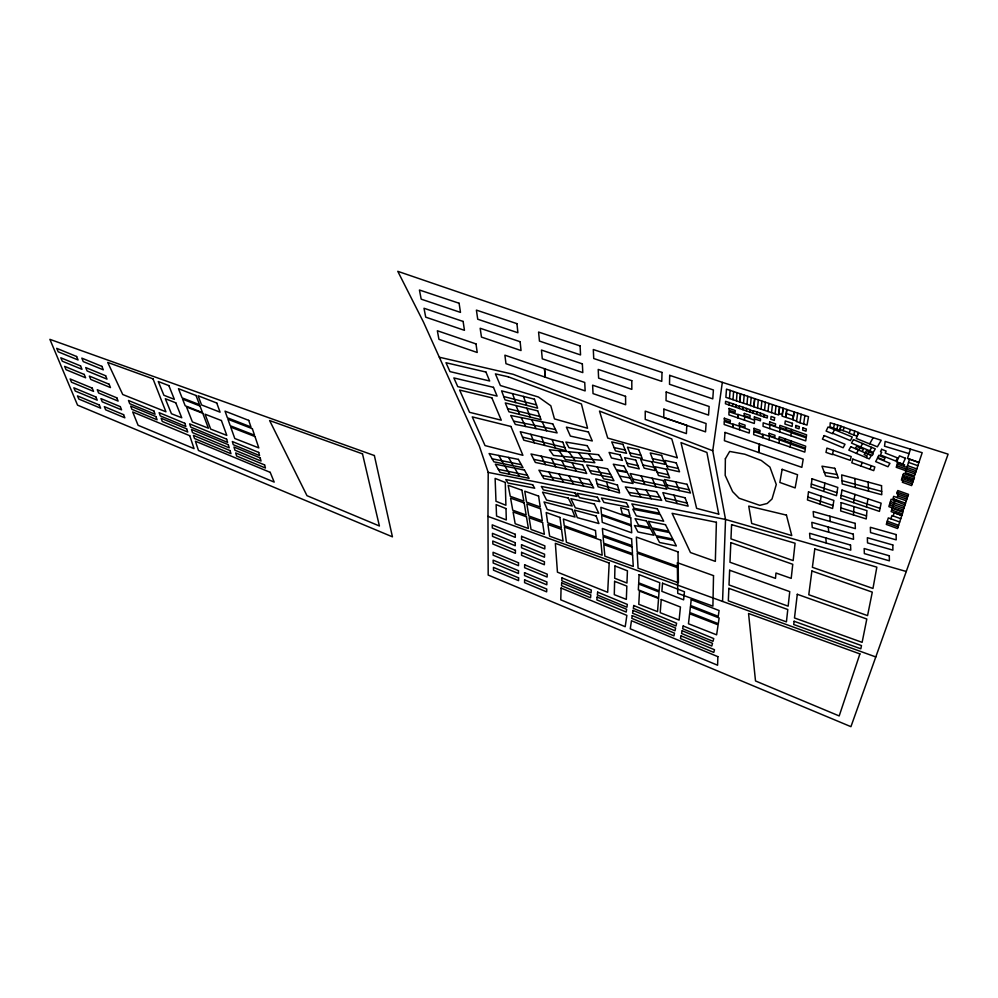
<?xml version="1.0" encoding="UTF-8"?>
<svg xmlns="http://www.w3.org/2000/svg" width="998" height="998" viewBox="0 0 998 998"><rect width="100%" height="100%" fill="white"/><g stroke="black" fill="none" stroke-linecap="round" stroke-linejoin="round"><path stroke-width="1.5" d="M487.972 516.415L488.209 472.428L479.327 446.006L423.439 322.017L397.79 271.331L722.327 382.359L948.1 454.165L850.932 726.669L488.184 575.06L487.972 516.415L875.795 656.946M722.564 601.42L725.534 519.447L712.747 450.747L722.327 382.359M739.705 426.296L749.535 429.913L749.211 433.07L724.186 424.524L724.174 421.393L733.006 424.399L732.994 427.518L733.006 424.025L739.705 426.296L739.481 429.739M744.67 416.603L754.613 420.233L754.276 423.464L728.939 414.869L728.939 411.675L737.871 414.706L737.846 417.888L737.884 414.32L744.67 416.603L744.421 420.108M853.427 514.931L854.014 506.622M729.513 398.501L730.099 390.343L726.482 389.133L725.883 397.341L753.877 406.697L754.688 398.651L730.099 390.343M729.014 404.963L729.201 402.531M732.994 399.649L733.605 391.528M790.878 435.777L769.683 428.591L770.032 424.836L791.302 432.571L790.878 435.777L805.71 440.879L806.184 437.86L791.277 432.745M790.117 447.017L769.146 439.869L769.495 436.188L790.528 443.885L790.117 447.017L804.8 452.106L805.261 449.15L790.516 444.048M732.47 406.161L732.669 403.716L725.596 401.308L725.421 403.728L739.306 408.506L739.493 406.024L750.047 409.617L749.822 412.049L767.262 418.012L767.499 415.941L764.044 414.756M736.437 400.797L737.073 392.688M735.888 407.309L736.087 404.876L732.669 403.716M743.485 403.242L744.184 395.096M742.899 409.691L743.123 407.259M746.978 404.39L747.714 396.293M749.822 412.049L746.379 410.889L746.604 408.456M750.446 405.55L751.195 397.454M753.253 413.247L753.478 410.777L764.081 414.382L763.819 416.815M757.532 408.007L758.343 399.874L754.688 398.651L753.864 406.822L778.64 414.981L779.6 406.997L758.343 399.874M756.858 414.444L757.108 412.024M761.05 409.155L761.886 401.071M760.364 415.642L760.613 413.209M764.53 410.328L765.391 402.244M771.541 412.623L772.452 404.614M767.973 411.475L768.897 403.441M791.339 431.46L791.564 429.452L779.887 425.373L779.638 427.344L806.334 436.825L806.596 434.829L791.564 429.452M790.566 442.8L790.79 440.842L779.238 436.775L778.989 438.696L805.398 448.139L805.66 446.181L790.79 440.842M775.084 413.808L776.032 405.812M786.274 413.546L786.798 409.479L779.6 406.997L778.777 413.484L782.295 414.669L783.131 408.219L782.108 416.141L793.023 419.647L794.071 411.9L786.798 409.479L785.775 417.289L786.274 413.546L793.51 415.966M779.625 431.984L780.049 428.766M785.85 429.427L786.1 427.468M778.989 443.249L779.401 440.093M785.139 440.779L785.389 438.858M797.689 413.072L796.504 421.605L807.02 425.111L808.517 416.702L794.071 411.9L792.998 419.834L796.579 421.019M799.997 422.765L801.207 414.257M819.994 504.215L821.154 496.156M803.627 423.988L804.875 415.505M823.687 491.39L824.897 483.107M853.515 502.643L854.987 494.422M866.451 507.009L868.023 498.8M833.367 450.348L832.407 454.626L825.97 452.381L826.905 448.102L851.194 456.573L850.271 460.352L832.519 454.152M833.455 428.105L834.515 424.088L830.236 422.753L830.024 426.882L839.78 430.375L840.927 426.171L837.921 425.098L836.786 429.302M890.004 503.229L891.089 499.262L904.999 504.888L902.716 511.65L888.881 506.647L890.004 503.229L903.876 508.319M843.123 430.637L844.096 427.319L840.927 426.171L839.967 429.489L849.398 432.87M853.677 434.928L854.787 431.124L844.096 427.319M850.383 429.514L849.273 433.307L857.145 436.213L858.53 432.458L854.787 431.124M860.987 466.078L862.085 462.423M886.785 522.777L888.32 517.9L899.672 521.991L897.589 528.541L886.299 524.412L886.785 522.777L898.1 526.907M895.83 501.62L896.341 499.898M907.357 497.503L908.492 494.359L897.801 490.542L896.753 493.673L907.357 497.503L904.999 504.888M912.172 483.893L913.332 480.649L902.479 476.807L901.406 480.038L912.172 483.893L911.623 485.589L902.354 482.271L902.891 480.562M902.953 475.148L902.466 476.77L913.282 480.637L914.442 477.381L903.552 473.526L902.953 475.148L913.831 479.003M870.106 469.347L871.229 465.692M907.506 465.642L909.527 459.13L918.921 462.461L914.53 475.846L905.273 472.578L907.506 465.642L916.838 468.96M904.101 466.465L904.612 464.831L897.851 462.411L896.204 467.276L915.166 474.025M897.152 497.578L898.212 494.21M910.475 449.125L907.519 458.444L918.921 462.461L922.189 452.705L885.126 441.44L884.527 446.206L909.041 453.641M892.387 507.945L894.632 501.196M890.852 518.81L891.938 515.504L900.757 518.698M893.148 515.941L894.208 512.735L901.818 515.504L891.114 511.6L892.312 508.207L902.965 512.024L899.672 521.991M893.522 504.526L894.083 502.83L890.466 501.52M894.295 499.162L893.771 500.684L895.88 501.42M834.503 429.664L832.519 433.718L826.107 431.061L828.053 426.994L852.267 437.024L850.433 440.617L832.744 433.269M873.2 437.66L869.62 443.885L856.284 438.446L858.367 432.895L881.222 440.268L877.379 446.83L869.72 443.711M858.966 449.849L860.114 447.877L856.596 446.368L855.473 448.351L858.966 449.849L860.114 447.877L863.457 449.3L862.297 451.271M860.65 446.954L862.634 443.511M856.471 453.416L858.467 450.011M869.682 450.784L871.703 447.354M865.191 452.905L864.181 454.589L867.25 455.911L866.227 457.608M867.873 453.666L869.108 451.77L866.476 450.622L865.266 452.518L872.177 455.512L873.35 453.716L869.046 451.857M628.665 492.376L659.815 497.204M824.298 472.353L837.048 474.524M589.731 470.507L610.564 474.324M619.571 476.071L630.175 478.017M612.261 477.518L591.465 473.676L586.737 465.018L607.62 468.811L613.957 480.699L603.528 478.766L597.141 466.914M542.001 475.472L592.064 484.916M488.209 472.428L725.534 519.447L906.259 571.492M492.139 458.793L521.343 464.681M513.608 421.131L555.512 429.602M498.339 469.347L527.381 475.298M666.851 485.028L689.219 489.806M632.632 478.99L665.491 486.014M533.755 459.342L585.202 470.37M614.094 447.591L625.197 450.011M629.763 452.855L640.966 455.3M652.43 458.606L663.782 461.088M666.926 466.029L678.341 468.536M642.874 464.918L654.077 467.401M626.906 463.197L637.959 465.654M657.195 472.266L668.448 474.774M439.345 357.222L513.047 374.262L712.747 450.747M664.855 497.877L687.048 503.092M507.583 408.544L539.856 416.49M522.503 437.087L564.88 447.615M503.741 396.543L536.475 404.889M842.013 480.662L881.683 491.415M597.228 483.893L618.835 490.055M840.84 507.895L866.514 515.891M770.019 425.098L763.171 422.79L763.046 426.346L769.683 428.591M811.349 484.055L836.96 492.663M841.152 495.295L880.061 508.381M769.47 436.45L762.697 434.155L762.584 437.623L769.146 439.869M807.831 496.992L833.068 505.549M736.062 405.25L739.493 406.411M750.009 409.991L753.465 411.164M739.293 408.444L746.379 410.889M908.517 462.386L917.873 465.704M897.289 464.045L916.239 470.782M896.765 465.692L915.69 472.428M901.893 478.429L912.733 482.271M906.284 500.821L893.684 496.343L892.961 498.688L905.523 503.167M834.515 424.088L837.871 425.285M897.227 492.114L907.893 495.931M903.302 509.978L889.43 504.988M891.676 510.015L902.354 513.858M897.689 495.856L906.82 499.15M894.071 502.817L904.425 506.585M887.272 521.156L898.599 525.285M559.005 450.747L565.442 459.704L594.845 462.735L588.483 453.678M568.748 451.707L575.16 460.702M578.566 452.693L584.953 461.725M635.664 488.484L640.866 497.154M646.08 490.068L651.245 498.775M548.8 472.029L553.628 480.4M498.8 455.475L503.553 463.796M504.988 466.141L509.666 474.324M558.768 473.888L563.546 482.284M514.694 468.112L519.334 476.308M508.556 457.433L513.271 465.754M568.81 475.772L573.551 484.18M578.927 477.655L583.618 486.088M541.203 456.173L545.469 464.606M521.118 417.563L525.634 426.495M551.445 458.356L555.661 466.802M531.585 419.671L536.051 428.616M542.126 421.78L546.542 430.749M561.762 460.54L565.928 469.01M572.166 462.76L576.27 471.243M641.128 475.859L644.883 484.479M652.118 478.192L655.823 486.824M675.733 481.909L679.314 490.592M530.799 434.305L534.279 442.813M541.39 436.924L544.808 445.445M516.041 405.575L519.571 414.42M552.056 439.557L555.412 448.09M526.832 408.207L530.3 417.077M673.937 495.17L677.056 503.541M512.498 393.636L515.791 402.593M523.451 396.418L526.682 405.375M606.584 481.934L608.817 489.881M825.857 537.959L826.232 543.024M828.303 527.019L828.677 532.196M829.849 516.216L830.224 521.505M854.862 478.479L855.311 487.548M868.148 482.071L868.497 491.128M515.405 550.335L515.405 553.316L492.85 544.01L492.775 541.003L515.405 550.335M515.267 542.7L515.267 545.744L492.525 536.375L492.451 533.319L515.267 542.7M515.28 534.292L515.28 537.386L492.313 527.967L492.239 524.848L515.28 534.292M518.586 577.842L518.573 580.636L493.511 570.195L493.449 567.375L518.586 577.842M518.486 570.681L518.473 573.526L493.199 563.022L493.124 560.152L518.486 570.681M518.523 562.797L518.511 565.691L493.137 555.175L493.062 552.256L518.523 562.797M521.53 544.746L521.505 547.777L544.471 557.221L544.584 554.214L521.53 544.746M521.605 536.338L521.567 539.431L544.771 548.95L544.883 545.881L521.605 536.338M521.605 552.368L521.58 555.35L544.347 564.743L544.459 561.787L521.605 552.368M524.561 572.702L524.524 575.547L546.804 584.803L546.916 581.984L524.561 572.702M524.649 564.818L524.624 567.712L547.104 577.044L547.228 574.162L524.649 564.818M524.611 579.85L524.574 582.645L546.654 591.851L546.767 589.082L524.611 579.85M725.371 458.756L725.184 475.372L732.607 491.615L739.106 498.239L759.815 505.35L767.212 503.466L772.028 498.975L776.282 484.504L769.932 467.101L761.237 460.44L744.795 454.227L729.675 451.433L725.371 458.756M663.882 409.13L663.757 417.488L705.536 431.86L706.097 423.526L663.882 409.13M666.19 392.002L666.04 400.635L708.555 415.106L709.141 406.498L666.19 392.002M669.683 375.36L669.508 384.28L712.772 398.863L713.408 389.969L669.683 375.36M713.52 575.634L712.909 606.148L677.742 593.336L677.33 562.685L713.52 575.634M753.752 431.485L753.677 434.592L762.584 437.635L762.684 434.529L753.752 431.485M614.606 581.335L614.294 594.658L626.332 599.386L626.844 586.1L614.606 581.335M614.968 565.991L614.681 578.241L626.956 583.032L627.43 570.806L614.968 565.991M561.088 588.034L560.764 599.823L625.197 626.694L626.869 615.392L561.088 588.034M716.389 522.278L715.341 561.375L690.466 552.555L672.103 513.334L716.389 522.278M662.023 372.441L661.761 381.373L593.735 358.519L593.299 349.525L662.023 372.441M724.336 418.224L724.274 420.058L730.274 422.117L730.336 420.27L724.336 418.224M717.874 656.647L717.587 665.229L630.262 628.815L631.472 620.731L717.874 656.647M729.114 408.431L729.051 410.315L735.127 412.374L735.202 410.502L729.114 408.431M728.864 588.346L728.328 600.846L786.424 621.866L787.784 609.516L728.864 588.346M729.638 570.245L729.014 584.953L788.146 606.16L789.755 591.614L729.638 570.245M730.823 542.625L729.975 562.261L775.483 578.366L775.97 573.014L791.202 578.378L792.761 564.294L730.823 542.625M731.584 524.649L730.973 538.883L793.16 560.589L795.069 543.224L731.584 524.649M686.799 425.385L686.399 433.606L645.244 419.385L645.232 411.139L686.799 425.385M609.192 563.047L607.682 592.301L557.445 572.166L555.35 543.324L609.192 563.047M638.645 583.98L638.333 589.843L658.605 597.814L659.042 591.989L638.645 583.98M639.119 574.661L638.695 582.832L659.129 590.828L659.753 582.707L639.119 574.661M639.493 591.041L638.782 604.277L657.545 611.637L658.555 598.476L639.493 591.041M561.699 582.894L561.537 585.726L590.567 597.777L590.841 594.958L561.699 582.894M561.986 577.904L561.824 580.786L591.041 592.887L591.303 590.03L561.986 577.904M754.376 416.89L754.276 418.761L760.401 420.844L760.526 418.973L754.376 416.89M754.001 428.317L753.889 430.15L759.965 432.234L760.077 430.4L754.001 428.317M841.152 502.63L840.665 510.951L866.252 518.935L866.95 510.639L841.152 502.63M725.01 432.433L724.398 440.692L801.843 467.351L803.203 459.18L725.01 432.433M661.237 599.524L660.202 612.685L679.102 620.107L680.449 607.021L661.237 599.524M662.535 583.219L661.886 591.34L683.618 599.835L684.466 591.764L662.535 583.219M740.541 393.873L739.842 402.069L740.541 393.873M739.343 423.189L739.131 425.298L744.87 427.256L745.094 425.16L739.343 423.189M597.141 597.066L596.854 599.873L626.233 612.061L626.619 609.279L597.141 597.066M597.64 592.138L597.353 594.983L626.919 607.221L627.318 604.401L597.64 592.138M744.308 413.434L744.084 415.58L749.897 417.563L750.134 415.405L744.308 413.434M759.515 444.272L758.63 452.481L759.615 444.247M774.598 417.651L774.298 420.408L770.768 419.235L771.092 416.44L774.598 417.651M689.618 613.733L688.458 623.775L716.614 634.828L718.111 624.86L689.618 613.733M690.416 606.796L689.755 612.535L718.298 623.675L719.146 617.987L690.416 606.796M691.227 599.661L690.554 605.499L718.223 616.34L719.096 610.551L691.227 599.661M792.449 423.339L792.088 426.458L784.89 424.013L785.301 420.919L792.449 423.339M794.096 621.255L793.709 624.511L860.825 648.8L861.474 645.581L794.096 621.255M797.29 594.297L794.483 617.962L862.122 642.35L866.813 619.022L797.29 594.297M769.72 421.929L769.446 424.075L775.309 426.071L775.608 423.925L769.72 421.929M769.184 433.344L768.909 435.44L774.71 437.436L774.997 435.34L769.184 433.344M808.492 491.877L807.444 499.948L832.606 508.493L833.866 500.447L808.492 491.877M811.898 570.993L808.779 594.746L867.561 615.604L872.289 592.126L811.898 570.993M814.792 548.987L812.384 567.301L872.963 588.458L876.843 567.151L814.792 548.987M812.048 478.803L810.95 487.099L836.486 495.694L837.796 487.436L812.048 478.803M632.233 615.616L631.821 618.361L673.962 635.863L674.523 633.156L632.233 615.616M633.019 610.402L632.607 613.196L675.022 630.773L675.596 628.029L633.019 610.402M633.755 605.524L633.331 608.343L676.008 626.008L676.594 623.226L633.755 605.524M795.893 425.46L795.543 427.643L799.011 428.816L799.373 426.645L795.893 425.46M842 490.068L840.653 498.314L879.45 511.388L881.134 503.192L842 490.068M802.991 427.868L802.629 430.051L805.985 431.198L806.359 429.015L802.991 427.868M782.133 469.31L779.85 482.458L795.144 487.922L797.552 474.736L782.133 469.31M681.06 635.876L680.474 638.57L713.782 652.405L714.493 649.735L681.06 635.876M682.17 630.761L681.572 633.493L711.799 646.018L712.51 643.311L682.17 630.761M683.218 625.971L682.607 628.728L713.021 641.315L713.745 638.583L683.218 625.971M852.841 459.117L851.793 462.785L873.712 470.632L874.847 466.989L852.841 459.117M859.902 653.915L839.193 715.94L755.511 680.96L748.55 613.496L859.902 653.915M881.633 449.312L880.498 451.732L881.696 452.206L880.398 454.938L895.855 461.064L897.439 457.857L885.226 453.017L886.149 451.096L881.633 449.312M905.435 458.282L902.679 464.132L896.553 461.949L899.485 455.837L905.435 458.282M824.198 435.577L822.427 439.083L843.16 447.753L845.019 444.272L824.198 435.577M877.541 458.169L875.633 461.612L887.983 466.752L889.942 463.322L877.541 458.169M853.465 439.619L851.506 443.075L873.25 452.306L875.283 448.875L853.465 439.619M850.807 446.73L848.836 450.135L869.283 458.918L871.329 455.537L850.807 446.73M878.839 455.412L877.566 457.421L883.804 460.115L885.089 458.119L878.839 455.412M598.488 454.676L549.349 449.786L553.441 455.425L602.493 460.427L598.488 454.676M656.584 491.677L625.347 486.899L630.586 495.544L661.699 500.397L656.584 491.677M834.765 468.311L821.953 466.166L825.645 475.946L838.382 478.117L834.765 468.311M587.236 445.682L565.878 442.064L568.997 447.69L590.28 451.346L587.236 445.682M623.987 466.116L613.308 464.195L616.253 469.771L626.894 471.692L623.987 466.116M627.305 472.478L616.664 470.545L622.453 481.547L633.031 483.506L627.305 472.478M589.119 479.564L538.92 470.183L543.785 478.529L593.76 488.022L589.119 479.564M532.658 484.754L505.799 479.564L507.907 483.02L534.716 488.222L532.658 484.754M574.998 492.925L541.353 486.438L543.399 489.918L576.981 496.443L574.998 492.925M597.453 497.266L577.044 493.324L579.489 497.653L599.848 501.607L597.453 497.266M626.432 502.855L601.507 498.039L603.89 502.393L628.752 507.221L626.432 502.855M657.345 508.818L631.859 503.903L634.167 508.281L659.603 513.221L657.345 508.818M660.277 514.531L632.794 509.18L636.312 515.829L663.695 521.23L660.277 514.531M518.386 459.392L489.107 453.541L493.91 461.837L523.064 467.738L518.386 459.392M646.392 520.906L635.077 518.661L638.558 525.21L649.835 527.468L646.392 520.906M665.466 524.686L648.463 521.318L651.894 527.88L668.835 531.273L665.466 524.686M552.755 423.913L510.726 415.48L515.292 424.399L557.109 432.907L552.755 423.913M650.496 528.74L634.479 525.522L637.934 531.984L653.902 535.227L650.496 528.74M669.496 532.558L652.567 529.152L655.96 535.639L672.827 539.057L669.496 532.558M524.474 470.095L495.345 464.182L500.073 472.341L529.065 478.316L524.474 470.095M673.475 540.33L656.622 536.899L659.528 542.475L676.332 545.931L673.475 540.33M686.998 484.292L664.556 479.539L668.186 488.209L690.504 493L686.998 484.292M663.183 480.549L630.212 473.551L634.029 482.146L666.826 489.195L663.183 480.549M582.632 464.981L531.023 454.003L535.34 462.423L586.687 473.489L582.632 464.981M622.902 444.347L611.749 441.939L615.454 450.871L626.532 453.292L622.902 444.347M638.72 449.636L627.48 447.204L631.085 456.123L642.263 458.569L638.72 449.636M661.624 455.412L650.234 452.942L653.702 461.874L665.042 464.369L661.624 455.412M676.245 462.897L664.78 460.402L668.161 469.285L679.551 471.805L676.245 462.897M588.433 431.984L566.402 427.144L570.369 436.089L592.276 440.941L588.433 431.984M620.107 454.851L609.104 452.431L611.425 457.97L622.39 460.402L620.107 454.851M651.894 461.825L640.666 459.354L644.159 468.149L655.337 470.632L651.894 461.825M635.738 460.115L624.636 457.658L628.216 466.403L639.256 468.873L635.738 460.115M666.34 469.222L655.05 466.727L658.443 475.472L669.67 477.98L666.34 469.222M508.256 376.795L495.407 373.888L500.385 385.527L538.433 397.017L550.821 405.774L554.476 418.911L587.56 428.254L581.422 403.953L508.256 376.795M568.324 498.089L542.563 492.176L546.567 500.06L572.203 505.998L568.324 498.089M594.409 504.065L570.868 498.663L575.347 507.832L598.75 513.259L594.409 504.065M485.939 372.042L445.994 362.736L449.973 371.605L489.656 380.986L485.939 372.042M685.115 497.777L662.847 492.588L666.015 500.946L688.158 506.161L685.115 497.777M493.474 387.336L453.865 377.943L457.758 386.613L497.091 396.081L493.474 387.336M786.449 515.118L748.737 506.086L751.706 523.439L791.763 535.577L786.449 515.118M491.852 397.828L459.629 390.081L469.534 412.311L501.258 420.183L491.852 397.828M537.71 410.877L505.312 402.942L508.905 411.787L541.103 419.746L537.71 410.877M562.797 442.201L520.27 431.71L523.813 440.205L566.091 450.747L562.797 442.201M510.926 426.47L472.266 416.89L485.028 445.582L522.902 455.3L510.926 426.47M534.466 399.212L501.607 390.879L504.976 399.824L537.635 408.182L534.466 399.212M718.735 514.145L696.616 508.356L681.01 442.613L706.908 452.456L718.735 514.145M572.041 509.442L544.035 501.957L547.203 509.504L575.048 517.014L572.041 509.442M881.533 485.677L841.663 474.923L842.212 483.98L881.77 494.734L881.533 485.677M596.155 516.016L574.436 510.103L577.318 517.638L598.912 523.551L596.155 516.016M677.205 457.708L607.732 438.085L599.499 411.101L671.791 438.933L677.205 457.708M896.154 534.579L870.356 527.293L870.53 532.583L896.192 539.868L896.154 534.579M855.124 523.351L813.183 511.5L813.632 516.789L855.373 528.628L855.124 523.351M617.463 485.028L595.769 478.865L598.076 486.799L619.633 492.962L617.463 485.028M892.823 544.983L867.349 537.71L867.524 542.887L892.886 550.148L892.823 544.983M853.29 534.155L811.823 522.328L812.272 527.505L853.54 539.319L853.29 534.155M889.318 555.786L864.156 548.538L864.355 553.603L889.393 560.839L889.318 555.786M850.533 545.07L809.578 533.269L810.027 538.334L850.783 550.123L850.533 545.07M628.453 509.941L620.681 507.658L622.34 513.933L630.075 516.216L628.453 509.941M459.092 303.242L419.422 290.006L421.193 299.163L460.49 312.399L459.092 303.242M516.952 323.651L476.395 310.104L477.73 319.21L517.9 332.746L516.952 323.651M580.1 345.919L538.583 332.047L539.444 341.079L580.549 354.939L580.1 345.919M631.796 380.675L598.214 369.422L598.613 378.117L631.834 389.37L631.796 380.675M463.122 321.443L424 308.257L425.709 317.152L464.457 330.326L463.122 321.443M520.133 341.728L480.163 328.255L481.46 337.075L521.043 350.548L520.133 341.728M582.358 363.871L541.452 350.061L542.288 358.818L582.795 372.603L582.358 363.871M625.559 396.331L592.612 385.178L593.037 393.599L625.646 404.739L625.559 396.331M475.996 343.911L437.349 330.75L438.933 339.332L477.219 352.494L475.996 343.911M544.546 368.699L504.888 355.176L505.974 363.684L585.14 390.917L584.741 382.459L544.459 368.724L545.257 377.194L544.546 368.699M630.748 517.825L600.858 507.308L601.495 514.344L631.173 524.823L630.748 517.825M631.297 525.909L601.657 515.43L602.268 522.341L631.709 532.795L631.297 525.909M521.879 490.168L508.144 485.302L510.265 496.318L523.863 501.158L521.879 490.168M538.596 496.093L524.761 491.191L526.545 502.119L540.242 506.996L538.596 496.093M678.016 551.882L636.337 537.061L637.161 551.844L678.203 566.565L678.016 551.882M631.609 538.87L602.355 528.453L602.967 535.178L632.008 545.569L631.609 538.87M524.162 502.955L510.589 498.114L512.747 510.203L526.171 515.03L524.162 502.955M540.517 508.793L526.844 503.915L528.828 515.978L542.326 520.831L540.517 508.793M559.928 517.426L546.18 512.51L547.677 522.752L561.288 527.643L559.928 517.426M632.096 546.966L603.091 536.587L603.69 543.199L632.495 553.553L632.096 546.966M374.375 455.55L49.9 339.357L77.545 405.138L392.426 536.824L374.375 455.55M595.469 530.537L563.383 518.997L564.244 525.697L596.118 537.211L595.469 530.537M362.499 453.853L269.622 420.545L306.985 495.682L379.402 525.983L362.499 453.853M600.759 540.143L564.431 527.106L566.39 542.251L602.168 555.2L600.759 540.143M678.216 567.937L637.235 553.229L638.071 568.186L678.403 582.782L678.216 567.937M526.457 516.777L513.072 511.962L515.18 523.725L528.416 528.516L526.457 516.777M542.588 522.578L529.115 517.725L531.036 529.464L544.359 534.279L542.588 522.578M561.525 529.377L547.927 524.499L549.636 536.188L563.072 541.053L561.525 529.377M632.582 554.925L603.815 544.584L604.863 556.173L633.281 566.452L632.582 554.925M153.018 378.841L107.722 362.424L122.742 394.509L165.918 411.787L153.018 378.841M168.862 385.615L158.27 381.523L163.897 395.27L174.363 399.337L168.862 385.615M216.766 403.03L198.115 395.782L201.571 404.951L220.071 412.162L216.766 403.03M252.357 428.716L227.918 419.235L230.239 425.747L254.527 435.19L252.357 428.716M196.032 395.507L178.48 388.696L182.085 397.878L199.5 404.677L196.032 395.507M248.739 420.395L225.037 411.151L227.394 417.763L250.947 426.969L248.739 420.395M175.748 402.793L165.319 398.738L171.456 413.733L181.748 417.763L175.748 402.793M202.769 413.297L186.526 406.984L192.389 421.917L208.407 428.192L202.769 413.297M221.419 420.545L205.064 414.195L210.678 429.078L226.808 435.39L221.419 420.545M254.989 436.55L230.725 427.107L234.792 438.509L258.806 447.902L254.989 436.55M199.999 405.986L182.597 399.163L185.191 405.762L202.482 412.561L199.999 405.986M505.287 482.458L495.12 478.416L495.981 501.283L505.899 505.262L505.287 482.458M505.998 508.568L496.118 504.601L496.555 516.028L506.31 519.958L505.998 508.568M101.921 366.378L81.824 358.132L83.258 361.6L103.281 369.821L101.921 366.378M76.621 356.511L56.711 348.339L58.221 351.82L78.069 359.966L76.621 356.511M105.638 375.747L85.716 367.551L87.125 370.944L106.986 379.128L105.638 375.747M80.564 365.917L60.816 357.795L62.3 361.214L81.986 369.31L80.564 365.917M109.131 384.242L89.358 376.084L90.743 379.427L110.454 387.561L109.131 384.242M84.231 374.45L64.633 366.366L66.093 369.722L85.628 377.793L84.231 374.45M226.646 439.17L189.632 423.863L190.693 427.082L227.594 442.364L226.646 439.17M258.719 452.431L232.359 441.54L233.295 444.721L259.567 455.599L258.719 452.431M184.805 423.289L159.131 412.673L160.291 415.904L185.877 426.508L184.805 423.289M153.892 410.989L128.505 400.485L129.752 403.728L155.064 414.22L153.892 410.989M116.828 397.84L97.268 389.731L98.615 392.987L118.113 401.084L116.828 397.84M92.19 388.097L70.11 378.953L71.532 382.234L93.55 391.366L92.19 388.097M228.293 444.684L191.479 429.439L192.527 432.621L229.228 447.84L228.293 444.684M260.191 457.907L233.981 447.042L234.904 450.185L261.027 461.026L260.191 457.907M186.663 428.853L161.14 418.262L162.287 421.455L187.736 432.022L186.663 428.853M155.925 416.578L130.676 406.111L131.911 409.33L157.085 419.771L155.925 416.578M230.051 450.585L193.45 435.39L194.498 438.521L230.975 453.691L230.051 450.585M264.607 464.931L235.703 452.93L236.613 456.036L265.431 468.012L264.607 464.931M120.321 406.66L100.923 398.601L102.233 401.807L121.581 409.854L120.321 406.66M95.883 396.967L73.852 387.81L75.249 391.041L97.218 400.173L95.883 396.967M189.757 435.714L132.709 411.974L138.086 425.285L194.061 448.638L189.757 435.714M270.209 472.353L195.396 441.228L198.465 450.472L274.188 482.084L270.209 472.353M123.59 414.669L104.328 406.648L105.626 409.804L124.837 417.813L123.59 414.669M99.326 405.013L77.457 395.907L78.842 399.075L100.636 408.17L99.326 405.013"/></g></svg>
